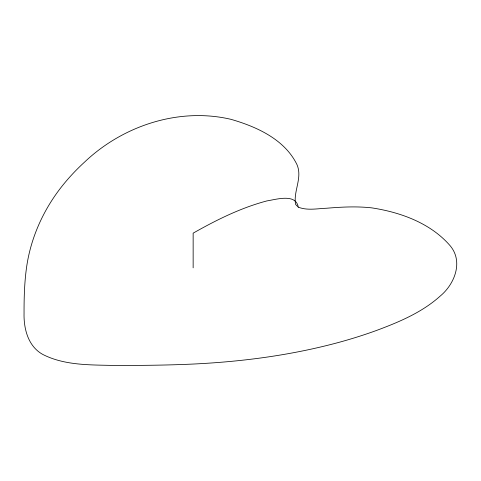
<?xml version="1.0" encoding="UTF-8"?>
<svg xmlns="http://www.w3.org/2000/svg" width="481" height="481" viewBox="0 0 481 481"><rect width="100%" height="100%" fill="white"/><g stroke="black" fill="none" stroke-linecap="round" stroke-linejoin="round"><path stroke-width="0.72" d="M298.262 207.155C307.299 210.744 317.268 208.574 326.683 208.231C341.66 206.968 356.752 206.205 371.735 207.864C400.709 212.289 430.868 223.208 450.39 246.025C463.498 261.989 454.449 284.307 440.205 296.074C422.09 312.403 399.194 321.993 376.605 330.423A357.984 206.68 0 0 1 338.979 342.346C291.498 355.212 242.454 361.67 193.374 364.039C167.057 365.265 140.699 365.476 114.358 365.464C90.386 364.826 64.935 365.638 42.977 354.539C28.211 346.591 23.683 328.932 24.05 313.329C24.026 298.094 24.411 282.816 26.521 267.707C30.79 236.862 44.354 207.624 64.093 183.646A357.984 206.68 0 0 1 84.752 161.917C122.956 125.685 179.046 107.149 230.928 119.324C256.62 126.695 284.812 139.412 297.024 164.73C302.669 177.952 293.163 191.264 295.587 204.419L298.262 207.155C296.068 193.134 275.986 199.531 266.919 200.908C240.855 207.81 216.504 219.919 193.146 233.159L193.146 267.839"/></g></svg>
